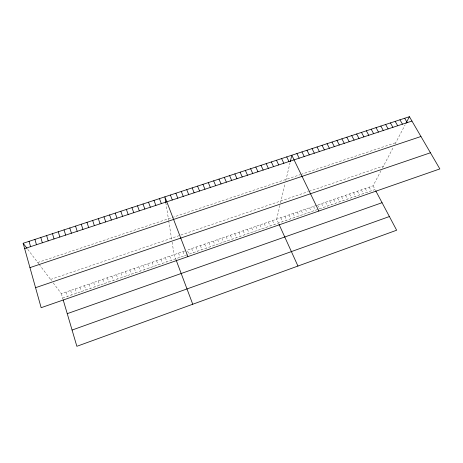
<?xml version="1.0" encoding="UTF-8"?>
<svg xmlns="http://www.w3.org/2000/svg" width="463" height="463" viewBox="0 0 463 463"><rect width="100%" height="100%" fill="white"/><g stroke="black" fill="none" stroke-linecap="round" stroke-linejoin="round"><path stroke-width="0.35" stroke-dasharray="2.31 1.74" d="M279.93 205.387L276.666 219.155L278.448 223.085M280.532 202.852L285.011 183.956M285.816 180.547L290.006 162.866M373.085 185.79L375.065 189.517L188.869 254.21L187.278 250.084L373.085 185.79L381.043 170.656M382.403 168.081L393.156 147.622M395.089 143.941L405.108 124.9M53.222 282.939L61.347 293.658L186.022 250.518M62.644 298.062L187.613 254.644M50.571 279.449L178.88 235.719M180.894 235.03L308.485 191.549M309.105 191.341L383.503 165.986M37.735 262.509L300.221 174.673M300.886 174.447L395.743 142.702M27.774 249.372L38.765 263.869M39.106 264.321L51.717 280.96M369.185 187.139L371.152 190.878M365.272 188.493L367.234 192.238M361.354 189.853L363.305 193.603M357.419 191.213L359.369 194.975M353.477 192.573L355.416 196.347M349.53 193.945L351.458 197.718M345.566 195.317L347.493 199.102M341.596 196.688L343.511 200.479M337.614 198.066L339.524 201.868M333.626 199.449L335.525 203.257M329.621 200.832L331.514 204.652M325.611 202.221L327.497 206.047M321.588 203.61L323.463 207.447M317.56 205.005L319.424 208.848M313.515 206.405L315.372 210.254M309.463 207.806L311.315 211.666M305.401 209.212L307.241 213.084M301.326 210.624L303.161 214.502M297.24 212.037L299.069 215.92M293.148 213.449L294.966 217.35M289.045 214.873L290.851 218.773M284.93 216.296L286.73 220.209M280.804 217.726L282.598 221.644M272.522 220.591L274.293 224.532M268.361 222.026L270.126 225.979M264.194 223.473L265.953 227.426M260.015 224.914L261.763 228.884M255.825 226.366L257.567 230.343M251.623 227.819L253.354 231.807M247.41 229.278L249.135 233.271M243.191 230.736L244.904 234.741M238.954 232.206L240.662 236.217M234.712 233.67L236.408 237.693M230.452 235.146L232.142 239.174M226.187 236.622L227.865 240.662M221.91 238.104L223.577 242.149M217.622 239.585L219.277 243.642M213.316 241.073L214.965 245.141M209.004 242.566L210.648 246.64M204.681 244.065L206.313 248.151M200.346 245.564L201.966 249.655M195.999 247.068L197.614 251.172M191.641 248.573L193.245 252.688M182.897 251.6L184.477 255.732M178.504 253.122L180.072 257.266M176.16 260.131L174.1 254.644L172.039 241.698M169.73 256.155L171.281 260.316M165.349 257.671L166.894 261.844M160.962 259.193L162.49 263.372M156.558 260.715L158.08 264.905M152.142 262.243L153.658 266.445M147.72 263.771L149.219 267.984M143.281 265.311L144.774 269.53M138.831 266.85L140.312 271.081M134.368 268.39L135.844 272.632M129.9 269.941L131.359 274.189M125.415 271.492L126.862 275.751M120.918 273.048L122.359 277.314M116.41 274.605L117.839 278.888M111.89 276.168L113.308 280.462M107.352 277.736L108.764 282.042M102.809 279.311L104.204 283.622M98.249 280.891L99.638 285.208M93.682 282.471L95.06 286.8M89.099 284.056L90.464 288.397M84.503 285.642L85.858 289.994M79.896 287.239L81.239 291.603M75.278 288.837L76.609 293.212M70.648 290.44L71.968 294.821M66.006 292.049L67.314 296.442M61.347 293.658L63.026 299.358M165.818 202.638L168.607 220.174M168.717 220.863L171.761 239.979"/><path stroke-width="0.69" d="M290.301 161.616L291.817 155.238L318.862 211.035M405.953 123.285L409.414 116.699L439.85 168.926L41.149 307.698L23.15 243.272L409.414 116.699M72.078 330.055L389.395 216.539M67.245 313.659L382.056 202.707M35.564 287.702L430.434 152.767M29.95 267.62L420.954 136.498M24.643 248.619L411.954 121.051M23.15 243.272L27.016 248.376M404.691 118.25L407.214 122.614M399.945 119.801L402.463 124.182M395.188 121.364L397.694 125.751M390.419 122.927L392.913 127.325M385.633 124.495L388.116 128.905M380.835 126.063L383.306 130.491M376.02 127.643L378.479 132.082M371.187 129.229L373.635 133.674M366.343 130.815L368.78 135.277M361.481 132.406L363.906 136.88M356.608 134.004L359.022 138.489M351.718 135.607L354.114 140.104M375.696 190.71L396.646 230.221L76.864 346.301L63.217 300.001M346.81 137.216L349.2 141.724M341.891 138.825L344.264 143.351M336.954 140.445L339.315 144.977M332 142.066L334.35 146.615M327.034 143.698L329.372 148.253M322.051 145.33L324.378 149.896M317.051 146.968L319.366 151.551M312.033 148.611L314.336 153.207M307.004 150.261L309.296 154.868M301.957 151.91L304.237 156.535M296.893 153.571L299.162 158.207M286.719 156.905L288.958 161.564M281.608 158.577L283.836 163.254M276.48 160.262L278.697 164.944M271.341 161.946L273.535 166.645M266.179 163.636L268.366 168.347M260.999 165.332L263.175 170.06M255.808 167.033L257.966 171.773M279.021 224.347L297.946 266.051M250.599 168.74L252.74 173.492M245.373 170.453L247.502 175.217M240.123 172.172L242.242 176.953M234.863 173.897L236.969 178.689M229.59 175.627L231.679 180.431M224.295 177.364L226.366 182.179M218.982 179.106L221.042 183.933M213.651 180.848L215.694 185.692M208.304 182.601L210.335 187.463M202.939 184.361L204.959 189.234M197.556 186.126L199.559 191.011M192.157 187.891L194.147 192.793M186.739 189.668L188.713 194.582M181.305 191.451L183.261 196.376M175.853 193.233L177.798 198.181M170.384 195.027L172.311 199.987M187.891 256.624L164.892 196.827L165.818 202.638M159.446 198.61L161.344 203.598M153.982 200.404L155.863 205.404M176.16 260.131L192.747 304.237M148.496 202.198L150.365 207.216M142.998 204.004L144.85 209.033M137.476 205.809L139.311 210.856M131.938 207.627L133.761 212.685M126.387 209.444L128.187 214.519M120.808 211.273L122.597 216.36M115.218 213.107L116.989 218.206M109.609 214.942L111.363 220.058M103.978 216.788L105.714 221.922M98.33 218.64L100.049 223.785M92.664 220.498L94.365 225.655M86.975 222.362L88.664 227.536M81.274 224.231L82.941 229.422M75.544 226.106L77.199 231.309M69.803 227.987L71.441 233.207M64.039 229.874L65.659 235.111M58.257 231.772L59.86 237.021M52.458 233.67L54.038 238.943M46.636 235.58L48.198 240.864M40.79 237.496L42.341 242.791M34.933 239.412L36.461 244.73M29.053 241.339L30.564 246.675"/></g></svg>
